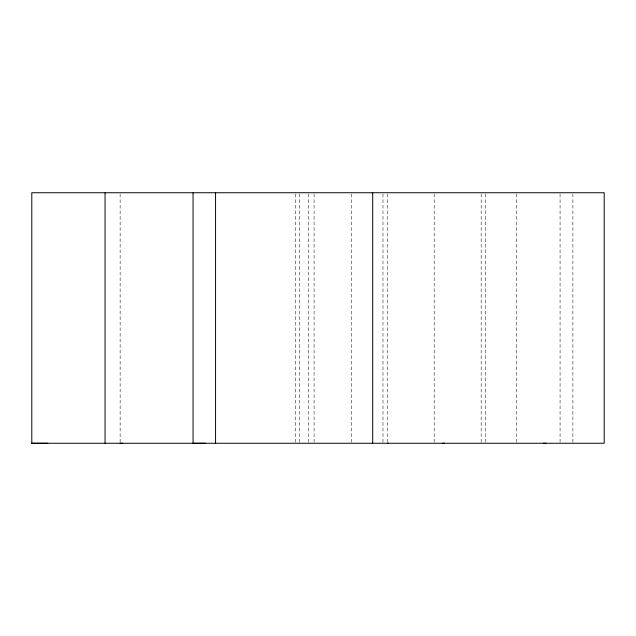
<?xml version="1.0" encoding="UTF-8"?>
<svg xmlns="http://www.w3.org/2000/svg" width="636" height="636" viewBox="0 0 636 636"><rect width="100%" height="100%" fill="white"/><g stroke="black" fill="none" stroke-linecap="round" stroke-linejoin="round"><path stroke-width="0.48" stroke-dasharray="3.18 2.39" d="M120.132 442.274L120.132 192.74M295.502 442.274L295.502 193.726M299.341 442.274L299.341 193.726M308.317 442.274L308.317 192.74M314.089 442.274L314.089 193.726M351.668 442.274L351.668 193.726M382.983 442.274L382.983 193.726M387.221 442.274L387.221 193.726M434.189 442.274L434.189 193.726M481.166 442.274L481.166 192.74M485.403 442.274L485.403 193.726M516.718 442.274L516.718 193.726M560.07 442.274L560.07 193.726M572.885 442.274L572.885 193.726"/><path stroke-width="0.95" d="M31.8 443.26L31.8 192.74L604.2 192.74L604.2 443.26L31.8 443.26L47.7 443.26M105.067 443.26L105.067 192.74M193.066 192.74L193.066 443.26L205.309 443.26M215.556 443.26L215.556 192.74M372.688 443.26L372.688 192.74M120.132 443.26L122.796 443.26M387.936 443.26L388.588 443.26M442.346 443.26L444.492 443.26M543.208 443.26L545.927 443.26"/></g></svg>
